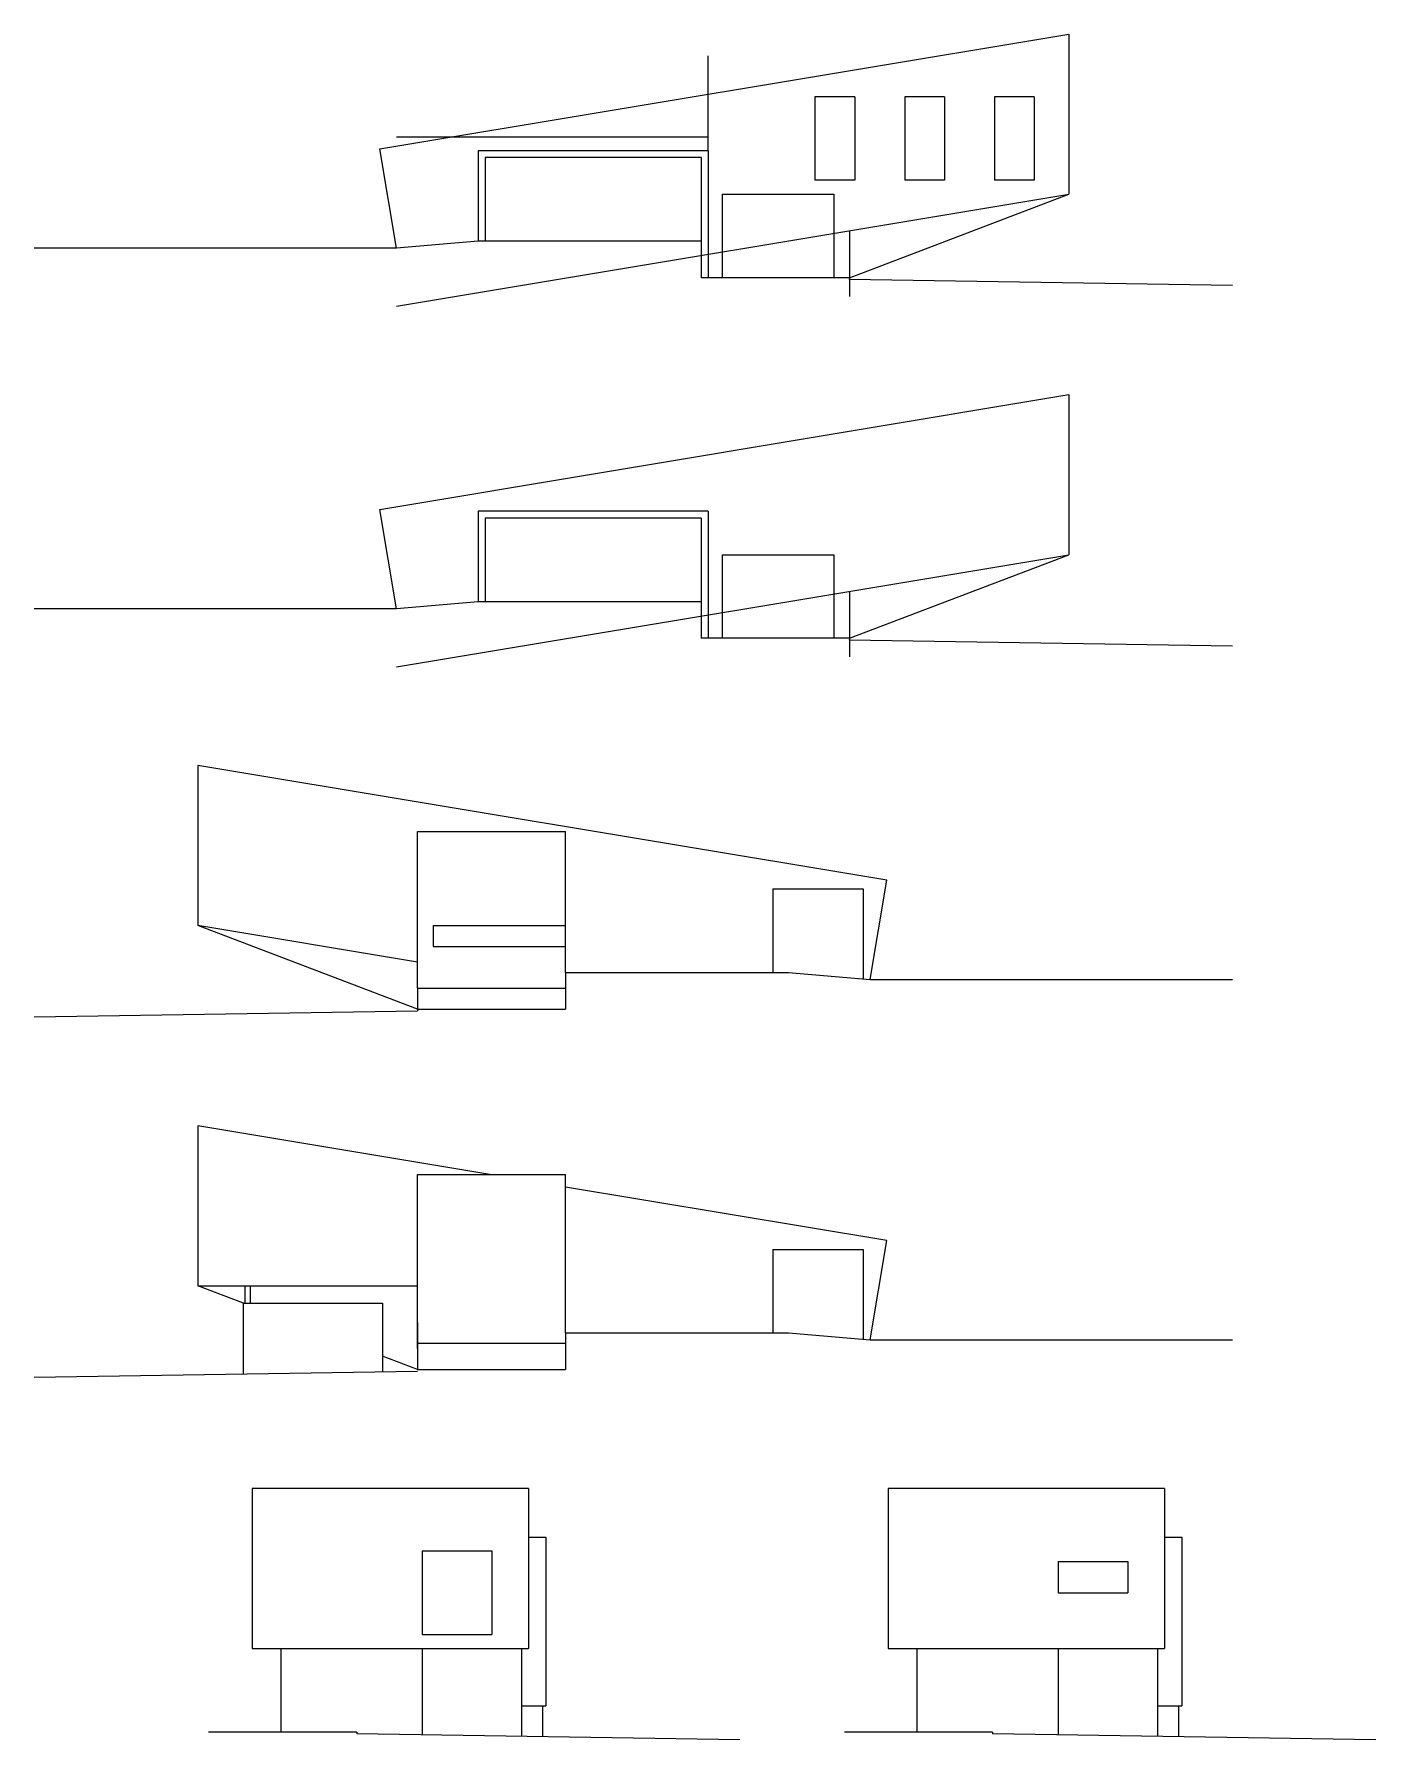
# Model space of a CAD drawing. Header units: millimetres. Extents: x 589 to 1175, y -455 to -172.
# Drawn here: x 864.04 to 902.55, y -263.61 to -214.63 of the extents above; entities that cross this region are included whole.
import ezdxf

# ---------------------------------------------------------------- set-up
doc = ezdxf.new("R2010")
doc.units = ezdxf.units.MM
doc.layers.add('pohled', color=4, linetype='Continuous')
doc.layers.add('ZDIVO', color=1, linetype='Continuous')

msp = doc.modelspace()

# ---------------------------------------------------------------- linework, layer by layer
at = {"layer": 'pohled'}
for p, q in [((873.966, -217.93), (893.741, -214.634)), ((893.741, -214.634), (893.741, -219.231)), ((883.391, -217.981), (883.391, -215.259)), ((886.455, -216.431), (886.455, -218.831)), ((887.594, -216.431), (886.455, -216.431)), ((887.594, -216.431), (887.594, -218.831)), ((889.033, -216.431), (889.033, -218.831)), ((890.172, -216.431), (889.033, -216.431)), ((890.172, -216.431), (890.172, -218.831)), ((891.611, -216.431), (891.611, -218.831)), ((892.75, -216.431), (891.611, -216.431)), ((892.75, -216.431), (892.75, -218.831)), ((874.441, -220.781), (873.966, -217.93)), ((874.441, -217.581), (883.391, -217.581)), ((883.391, -217.981), (876.791, -217.981)), ((876.791, -217.981), (876.791, -220.581)), ((883.191, -218.181), (876.991, -218.181)), ((876.991, -218.181), (876.991, -220.581)), ((883.191, -218.181), (883.191, -220.581)), ((883.391, -217.981), (883.391, -221.631)), ((887.594, -218.831), (886.455, -218.831)), ((890.172, -218.831), (889.033, -218.831)), ((892.75, -218.831), (891.611, -218.831)), ((874.441, -222.448), (893.741, -219.231)), ((883.791, -219.231), (886.991, -219.231)), ((883.791, -219.231), (883.791, -221.631)), ((886.991, -219.231), (886.991, -221.631)), ((887.441, -221.631), (893.741, -219.231)), ((887.441, -220.281), (887.441, -222.164)), ((873.966, -228.279), (893.741, -224.984)), ((893.741, -224.984), (893.741, -229.581)), ((874.441, -231.131), (873.966, -228.279)), ((883.391, -228.331), (876.791, -228.331)), ((876.791, -228.331), (876.791, -230.931)), ((883.191, -228.531), (876.991, -228.531)), ((876.991, -228.531), (876.991, -230.931)), ((883.191, -228.531), (883.191, -230.931)), ((883.391, -228.331), (883.391, -231.981)), ((874.441, -232.797), (893.741, -229.581)), ((883.791, -229.581), (886.991, -229.581)), ((883.791, -229.581), (883.791, -231.981)), ((886.991, -229.581), (886.991, -231.981)), ((887.441, -231.981), (893.741, -229.581)), ((887.441, -230.631), (887.441, -232.513)), ((868.741, -235.629), (868.741, -240.226)), ((888.516, -238.925), (868.741, -235.629)), ((875.041, -242.026), (875.041, -237.526)), ((875.041, -237.526), (879.291, -237.526)), ((879.291, -241.576), (879.291, -237.526)), ((888.041, -241.776), (888.516, -238.925)), ((885.241, -239.176), (885.241, -241.576)), ((885.241, -239.176), (887.841, -239.176)), ((887.841, -239.176), (887.841, -241.759)), ((875.041, -242.626), (868.741, -240.226)), ((875.041, -241.276), (868.741, -240.226)), ((875.491, -240.226), (875.491, -240.826)), ((875.491, -240.226), (879.291, -240.226)), ((875.491, -240.826), (879.291, -240.826)), ((875.041, -242.026), (875.041, -242.626)), ((875.041, -242.026), (879.291, -242.026)), ((868.741, -245.979), (868.741, -250.576)), ((877.124, -247.376), (868.741, -245.979)), ((875.041, -252.376), (875.041, -247.376)), ((875.041, -247.376), (879.291, -247.376)), ((879.291, -251.926), (879.291, -247.376)), ((888.516, -249.275), (879.291, -247.737)), ((888.041, -252.126), (888.516, -249.275)), ((885.241, -249.526), (885.241, -251.926)), ((885.241, -249.526), (887.841, -249.526)), ((887.841, -249.526), (887.841, -252.109)), ((870.054, -251.076), (868.741, -250.576)), ((868.741, -250.576), (875.041, -250.576)), ((870.091, -250.576), (870.091, -251.076)), ((870.241, -250.576), (870.241, -251.076)), ((870.041, -251.076), (874.041, -251.076)), ((870.041, -251.076), (870.041, -253.105)), ((874.041, -251.076), (874.041, -253.042)), ((875.041, -251.626), (875.041, -252.976)), ((879.291, -252.226), (875.041, -252.226)), ((875.041, -252.976), (874.041, -252.595)), ((878.233, -256.389), (870.301, -256.389)), ((870.301, -256.389), (870.301, -260.986)), ((878.233, -256.389), (878.233, -260.986)), ((896.486, -256.389), (888.554, -256.389)), ((888.554, -256.389), (888.554, -260.986)), ((896.486, -256.389), (896.486, -260.986)), ((878.233, -257.786), (878.733, -257.786)), ((878.733, -257.786), (878.733, -262.636)), ((896.486, -257.786), (896.986, -257.786)), ((896.986, -257.786), (896.986, -262.636)), ((875.183, -258.186), (877.183, -258.186)), ((875.183, -258.186), (875.183, -260.586)), ((877.183, -258.186), (877.183, -260.586)), ((893.436, -258.486), (895.436, -258.486)), ((893.436, -258.486), (893.436, -259.386)), ((895.436, -258.486), (895.436, -259.386)), ((893.436, -259.386), (895.436, -259.386)), ((870.301, -260.986), (878.233, -260.986)), ((871.127, -260.986), (871.127, -263.386)), ((875.183, -260.586), (877.183, -260.586)), ((875.183, -260.986), (875.183, -263.466)), ((878.033, -260.986), (878.033, -263.511)), ((888.554, -260.986), (896.486, -260.986)), ((889.38, -260.986), (889.38, -263.386)), ((893.436, -260.986), (893.436, -263.466)), ((896.286, -260.986), (896.286, -263.511)), ((878.033, -262.636), (878.733, -262.636)), ((878.633, -262.636), (878.633, -263.522)), ((896.286, -262.636), (896.986, -262.636)), ((896.886, -262.636), (896.886, -263.522))]:
    msp.add_line(p, q, dxfattribs=at)
at = {"layer": 'ZDIVO'}
for p, q in [((874.441, -220.781), (864.041, -220.781)), ((876.791, -220.581), (874.441, -220.781)), ((883.191, -220.581), (876.791, -220.581)), ((883.191, -220.581), (883.191, -221.631)), ((886.991, -221.631), (883.191, -221.631)), ((887.441, -221.631), (886.991, -221.631)), ((887.441, -221.631), (887.44, -221.681)), ((898.441, -221.856), (887.44, -221.681)), ((874.441, -231.131), (864.041, -231.131)), ((876.791, -230.931), (874.441, -231.131)), ((883.191, -230.931), (876.791, -230.931)), ((883.191, -230.931), (883.191, -231.981)), ((886.991, -231.981), (883.191, -231.981)), ((887.441, -231.981), (886.991, -231.981)), ((887.441, -231.981), (887.44, -232.031)), ((898.441, -232.205), (887.44, -232.031)), ((879.291, -241.576), (885.691, -241.576)), ((879.291, -241.576), (879.291, -242.626)), ((885.691, -241.576), (888.041, -241.776)), ((888.041, -241.776), (898.441, -241.776)), ((864.041, -242.851), (875.042, -242.676)), ((875.041, -242.626), (879.291, -242.626)), ((875.041, -242.626), (875.042, -242.676)), ((879.291, -251.926), (885.691, -251.926)), ((879.291, -251.926), (879.291, -252.976)), ((885.691, -251.926), (888.041, -252.126)), ((888.041, -252.126), (898.441, -252.126)), ((864.041, -253.201), (875.042, -253.026)), ((875.041, -252.976), (879.291, -252.976)), ((872.851, -263.386), (869.051, -263.386)), ((873.301, -263.386), (872.851, -263.386)), ((873.301, -263.386), (873.3, -263.436)), ((884.301, -263.611), (873.3, -263.436)), ((891.104, -263.386), (887.304, -263.386)), ((891.554, -263.386), (891.104, -263.386)), ((891.554, -263.386), (891.553, -263.436)), ((902.554, -263.611), (891.553, -263.436))]:
    msp.add_line(p, q, dxfattribs=at)

doc.saveas('drawing.dxf')
